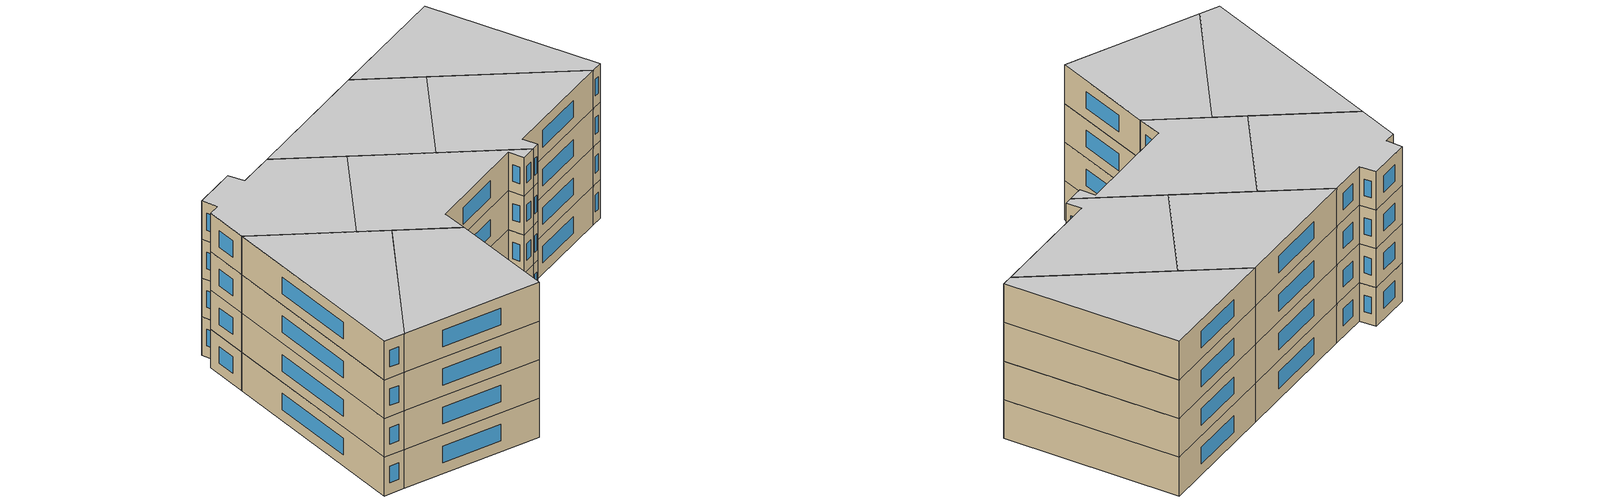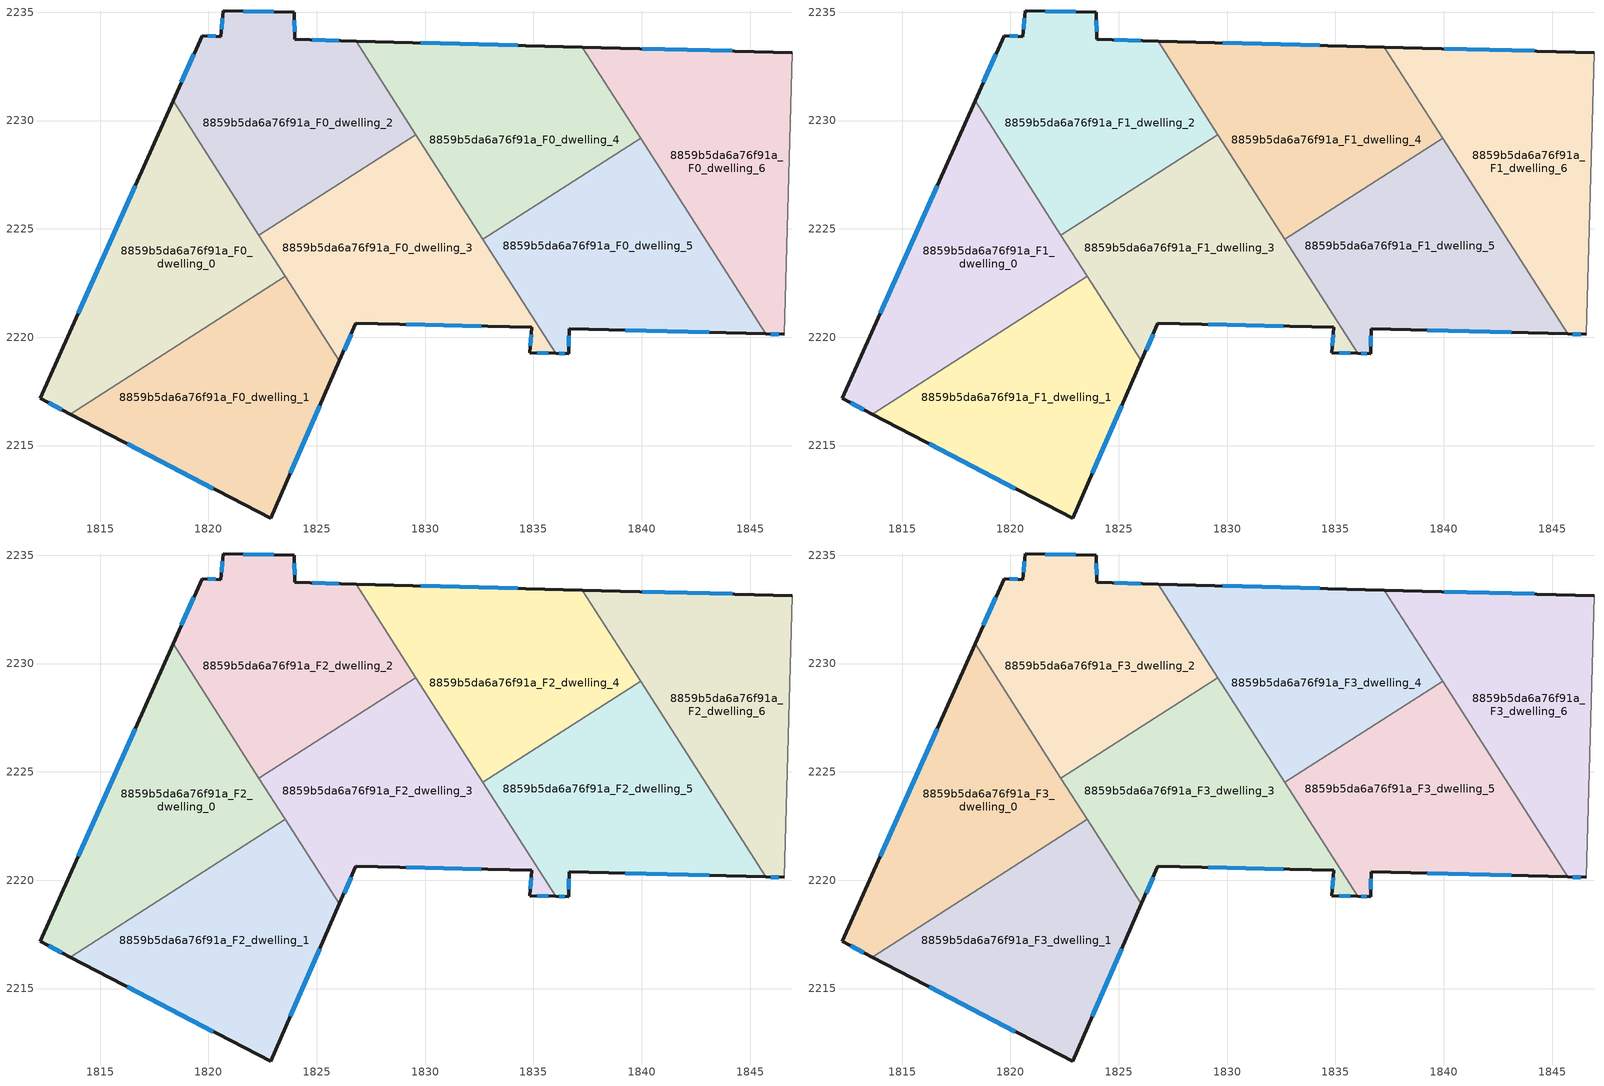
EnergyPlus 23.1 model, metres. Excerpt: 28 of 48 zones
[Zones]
8859b5da6a76f91a_F0_dwelling_0
 floor ground (EU_floor_Construction): 1818.37,2230.92 1823.55,2222.8 1813.62,2216.46 1812.23,2217.18 z0
 wall outside (EU_wall_Construction): 1818.37,2230.92 1812.23,2217.18 1813.62,2216.46 z0:3
 wall to 8859b5da6a76f91a_F0_dwelling_1 (EU_wall_Construction): 1813.62,2216.46 1823.55,2222.8 z0:3
 wall to 8859b5da6a76f91a_F0_dwelling_2 (EU_wall_Construction): 1822.33,2224.72 1818.37,2230.92 z0:3
 wall to 8859b5da6a76f91a_F0_dwelling_3 (EU_wall_Construction): 1823.55,2222.81 1822.33,2224.72 z0:3
 window (EU_Window_Construction): 1812.63,2216.97 1813.22,2216.66 / 1816.62,2226.99 1813.98,2221.1 z0.86:2.14
8859b5da6a76f91a_F0_dwelling_1
 floor ground (EU_floor_Construction): 1823.55,2222.8 1826.05,2218.9 1822.88,2211.64 1813.62,2216.46 z0
 wall outside (EU_wall_Construction): 1813.62,2216.46 1822.88,2211.64 1826.05,2218.9 z0:3
 wall to 8859b5da6a76f91a_F0_dwelling_3 (EU_wall_Construction): 1826.05,2218.9 1823.55,2222.8 z0:3
 window (EU_Window_Construction): 1816.27,2215.08 1820.23,2213.02 / 1823.78,2213.72 1825.14,2216.83 z0.86:2.14
8859b5da6a76f91a_F0_dwelling_2
 floor ground (EU_floor_Construction): 1826.82,2233.67 1829.58,2229.35 1822.33,2224.72 1818.37,2230.92 1819.71,2233.92 1820.58,2233.87 1820.68,2235.07 1823.97,2234.99 1823.98,2233.75 z0
 wall outside (EU_wall_Construction): 1826.82,2233.67 1823.98,2233.75 1823.97,2234.99 1820.68,2235.07 1820.58,2233.87 1819.71,2233.92 1818.37,2230.92 z0:3
 wall to 8859b5da6a76f91a_F0_dwelling_3 (EU_wall_Construction): 1822.33,2224.72 1829.58,2229.35 z0:3
 wall to 8859b5da6a76f91a_F0_dwelling_4 (EU_wall_Construction): 1829.58,2229.35 1826.82,2233.67 z0:3
 window (EU_Window_Construction): 1820.33,2233.88 1819.96,2233.9 / 1820.65,2234.73 1820.61,2234.21 / 1823.03,2235.02 1821.62,2235.05 / 1823.98,2234.1 1823.97,2234.64 / 1826.01,2233.69 1824.79,2233.73 / 1819.33,2233.06 1818.75,2231.77 z0.86:2.14
8859b5da6a76f91a_F0_dwelling_3
 floor ground (EU_floor_Construction): 1829.58,2229.35 1836.03,2219.26 1834.84,2219.28 1834.92,2220.46 1826.81,2220.65 1826.05,2218.9 1822.33,2224.72 z0
 wall outside (EU_wall_Construction): 1826.05,2218.9 1826.81,2220.65 1834.92,2220.46 1834.84,2219.28 1836.03,2219.26 z0:3
 wall to 8859b5da6a76f91a_F0_dwelling_5 (EU_wall_Construction): 1836.03,2219.26 1832.66,2224.53 z0:3
 wall to 8859b5da6a76f91a_F0_dwelling_4 (EU_wall_Construction): 1832.66,2224.53 1829.58,2229.35 z0:3
 window (EU_Window_Construction): 1826.27,2219.4 1826.59,2220.15 / 1835.18,2219.27 1835.69,2219.26 / 1834.9,2220.12 1834.86,2219.62 / 1829.13,2220.59 1832.6,2220.51 z0.86:2.14
8859b5da6a76f91a_F0_dwelling_4
 floor ground (EU_floor_Construction): 1837.26,2233.39 1839.95,2229.19 1832.66,2224.53 1826.82,2233.67 z0
 wall outside (EU_wall_Construction): 1837.26,2233.39 1826.82,2233.67 z0:3
 wall to 8859b5da6a76f91a_F0_dwelling_5 (EU_wall_Construction): 1832.66,2224.53 1839.95,2229.19 z0:3
 wall to 8859b5da6a76f91a_F0_dwelling_6 (EU_wall_Construction): 1839.95,2229.19 1837.26,2233.39 z0:3
 window (EU_Window_Construction): 1834.27,2233.47 1829.8,2233.59 z0.86:2.14
8859b5da6a76f91a_F0_dwelling_5
 floor ground (EU_floor_Construction): 1839.95,2229.19 1845.72,2220.15 1836.65,2220.4 1836.63,2219.24 1836.03,2219.26 1832.66,2224.53 z0
 wall outside (EU_wall_Construction): 1836.03,2219.26 1836.63,2219.24 1836.65,2220.4 1845.72,2220.15 z0:3
 wall to 8859b5da6a76f91a_F0_dwelling_6 (EU_wall_Construction): 1845.72,2220.15 1839.95,2229.19 z0:3
 window (EU_Window_Construction): 1836.64,2219.57 1836.64,2220.07 / 1836.2,2219.25 1836.46,2219.25 / 1839.24,2220.33 1843.13,2220.22 z0.86:2.14
8859b5da6a76f91a_F0_dwelling_6
 floor ground (EU_floor_Construction): 1846.94,2233.14 1846.57,2220.13 1845.72,2220.15 1837.26,2233.39 z0
 wall outside (EU_wall_Construction): 1846.94,2233.14 1837.26,2233.39 / 1845.72,2220.15 1846.57,2220.13 z0:3
 wall adiabatic (EU_wall_Construction): 1846.57,2220.13 1846.94,2233.14 z0:3
 window (EU_Window_Construction): 1844.17,2233.21 1840.02,2233.32 / 1845.96,2220.14 1846.33,2220.13 z0.86:2.14
8859b5da6a76f91a_F1_dwelling_0
 floor to 8859b5da6a76f91a_F0_dwelling_0 (EU_floor_Construction): 1818.37,2230.92 1823.55,2222.8 1813.62,2216.46 1812.23,2217.18 z3
 wall outside (EU_wall_Construction): 1818.37,2230.92 1812.23,2217.18 1813.62,2216.46 z3:6
 wall to 8859b5da6a76f91a_F1_dwelling_1 (EU_wall_Construction): 1813.62,2216.46 1823.55,2222.8 z3:6
 wall to 8859b5da6a76f91a_F1_dwelling_2 (EU_wall_Construction): 1822.33,2224.72 1818.37,2230.92 z3:6
 wall to 8859b5da6a76f91a_F1_dwelling_3 (EU_wall_Construction): 1823.55,2222.81 1822.33,2224.72 z3:6
 window (EU_Window_Construction): 1812.63,2216.97 1813.22,2216.66 / 1816.62,2226.99 1813.98,2221.1 z3.86:5.14
8859b5da6a76f91a_F1_dwelling_1
 floor to 8859b5da6a76f91a_F0_dwelling_1 (EU_floor_Construction): 1823.55,2222.8 1826.05,2218.9 1822.88,2211.64 1813.62,2216.46 z3
 wall outside (EU_wall_Construction): 1813.62,2216.46 1822.88,2211.64 1826.05,2218.9 z3:6
 wall to 8859b5da6a76f91a_F1_dwelling_3 (EU_wall_Construction): 1826.05,2218.9 1823.55,2222.8 z3:6
 window (EU_Window_Construction): 1816.27,2215.08 1820.23,2213.02 / 1823.78,2213.72 1825.14,2216.83 z3.86:5.14
8859b5da6a76f91a_F1_dwelling_2
 floor to 8859b5da6a76f91a_F0_dwelling_2 (EU_floor_Construction): 1826.82,2233.67 1829.58,2229.35 1822.33,2224.72 1818.37,2230.92 1819.71,2233.92 1820.58,2233.87 1820.68,2235.07 1823.97,2234.99 1823.98,2233.75 z3
 wall outside (EU_wall_Construction): 1826.82,2233.67 1823.98,2233.75 1823.97,2234.99 1820.68,2235.07 1820.58,2233.87 1819.71,2233.92 1818.37,2230.92 z3:6
 wall to 8859b5da6a76f91a_F1_dwelling_3 (EU_wall_Construction): 1822.33,2224.72 1829.58,2229.35 z3:6
 wall to 8859b5da6a76f91a_F1_dwelling_4 (EU_wall_Construction): 1829.58,2229.35 1826.82,2233.67 z3:6
 window (EU_Window_Construction): 1820.33,2233.88 1819.96,2233.9 / 1820.65,2234.73 1820.61,2234.21 / 1823.03,2235.02 1821.62,2235.05 / 1823.98,2234.1 1823.97,2234.64 / 1826.01,2233.69 1824.79,2233.73 / 1819.33,2233.06 1818.75,2231.77 z3.86:5.14
8859b5da6a76f91a_F1_dwelling_3
 floor to 8859b5da6a76f91a_F0_dwelling_3 (EU_floor_Construction): 1829.58,2229.35 1836.03,2219.26 1834.84,2219.28 1834.92,2220.46 1826.81,2220.65 1826.05,2218.9 1822.33,2224.72 z3
 wall outside (EU_wall_Construction): 1826.05,2218.9 1826.81,2220.65 1834.92,2220.46 1834.84,2219.28 1836.03,2219.26 z3:6
 wall to 8859b5da6a76f91a_F1_dwelling_5 (EU_wall_Construction): 1836.03,2219.26 1832.66,2224.53 z3:6
 wall to 8859b5da6a76f91a_F1_dwelling_4 (EU_wall_Construction): 1832.66,2224.53 1829.58,2229.35 z3:6
 window (EU_Window_Construction): 1826.27,2219.4 1826.59,2220.15 / 1835.18,2219.27 1835.69,2219.26 / 1834.9,2220.12 1834.86,2219.62 / 1829.13,2220.59 1832.6,2220.51 z3.86:5.14
8859b5da6a76f91a_F1_dwelling_4
 floor to 8859b5da6a76f91a_F0_dwelling_4 (EU_floor_Construction): 1837.26,2233.39 1839.95,2229.19 1832.66,2224.53 1826.82,2233.67 z3
 wall outside (EU_wall_Construction): 1837.26,2233.39 1826.82,2233.67 z3:6
 wall to 8859b5da6a76f91a_F1_dwelling_5 (EU_wall_Construction): 1832.66,2224.53 1839.95,2229.19 z3:6
 wall to 8859b5da6a76f91a_F1_dwelling_6 (EU_wall_Construction): 1839.95,2229.19 1837.26,2233.39 z3:6
 window (EU_Window_Construction): 1834.27,2233.47 1829.8,2233.59 z3.86:5.14
8859b5da6a76f91a_F1_dwelling_5
 floor to 8859b5da6a76f91a_F0_dwelling_5 (EU_floor_Construction): 1839.95,2229.19 1845.72,2220.15 1836.65,2220.4 1836.63,2219.24 1836.03,2219.26 1832.66,2224.53 z3
 wall outside (EU_wall_Construction): 1836.03,2219.26 1836.63,2219.24 1836.65,2220.4 1845.72,2220.15 z3:6
 wall to 8859b5da6a76f91a_F1_dwelling_6 (EU_wall_Construction): 1845.72,2220.15 1839.95,2229.19 z3:6
 window (EU_Window_Construction): 1836.64,2219.57 1836.64,2220.07 / 1836.2,2219.25 1836.46,2219.25 / 1839.24,2220.33 1843.13,2220.22 z3.86:5.14
8859b5da6a76f91a_F1_dwelling_6
 floor to 8859b5da6a76f91a_F0_dwelling_6 (EU_floor_Construction): 1846.94,2233.14 1846.57,2220.13 1845.72,2220.15 1837.26,2233.39 z3
 wall outside (EU_wall_Construction): 1846.94,2233.14 1837.26,2233.39 / 1845.72,2220.15 1846.57,2220.13 z3:6
 wall adiabatic (EU_wall_Construction): 1846.57,2220.13 1846.94,2233.14 z3:6
 window (EU_Window_Construction): 1844.17,2233.21 1840.02,2233.32 / 1845.96,2220.14 1846.33,2220.13 z3.86:5.14
8859b5da6a76f91a_F2_dwelling_0
 floor to 8859b5da6a76f91a_F1_dwelling_0 (EU_floor_Construction): 1818.37,2230.92 1823.55,2222.8 1813.62,2216.46 1812.23,2217.18 z6
 wall outside (EU_wall_Construction): 1818.37,2230.92 1812.23,2217.18 1813.62,2216.46 z6:9
 wall to 8859b5da6a76f91a_F2_dwelling_1 (EU_wall_Construction): 1813.62,2216.46 1823.55,2222.8 z6:9
 wall to 8859b5da6a76f91a_F2_dwelling_2 (EU_wall_Construction): 1822.33,2224.72 1818.37,2230.92 z6:9
 wall to 8859b5da6a76f91a_F2_dwelling_3 (EU_wall_Construction): 1823.55,2222.81 1822.33,2224.72 z6:9
 window (EU_Window_Construction): 1812.63,2216.97 1813.22,2216.66 / 1816.62,2226.99 1813.98,2221.1 z6.86:8.14
8859b5da6a76f91a_F2_dwelling_1
 floor to 8859b5da6a76f91a_F1_dwelling_1 (EU_floor_Construction): 1823.55,2222.8 1826.05,2218.9 1822.88,2211.64 1813.62,2216.46 z6
 wall outside (EU_wall_Construction): 1813.62,2216.46 1822.88,2211.64 1826.05,2218.9 z6:9
 wall to 8859b5da6a76f91a_F2_dwelling_3 (EU_wall_Construction): 1826.05,2218.9 1823.55,2222.8 z6:9
 window (EU_Window_Construction): 1816.27,2215.08 1820.23,2213.02 / 1823.78,2213.72 1825.14,2216.83 z6.86:8.14
8859b5da6a76f91a_F2_dwelling_2
 floor to 8859b5da6a76f91a_F1_dwelling_2 (EU_floor_Construction): 1826.82,2233.67 1829.58,2229.35 1822.33,2224.72 1818.37,2230.92 1819.71,2233.92 1820.58,2233.87 1820.68,2235.07 1823.97,2234.99 1823.98,2233.75 z6
 wall outside (EU_wall_Construction): 1826.82,2233.67 1823.98,2233.75 1823.97,2234.99 1820.68,2235.07 1820.58,2233.87 1819.71,2233.92 1818.37,2230.92 z6:9
 wall to 8859b5da6a76f91a_F2_dwelling_3 (EU_wall_Construction): 1822.33,2224.72 1829.58,2229.35 z6:9
 wall to 8859b5da6a76f91a_F2_dwelling_4 (EU_wall_Construction): 1829.58,2229.35 1826.82,2233.67 z6:9
 window (EU_Window_Construction): 1820.33,2233.88 1819.96,2233.9 / 1820.65,2234.73 1820.61,2234.21 / 1823.03,2235.02 1821.62,2235.05 / 1823.98,2234.1 1823.97,2234.64 / 1826.01,2233.69 1824.79,2233.73 / 1819.33,2233.06 1818.75,2231.77 z6.86:8.14
8859b5da6a76f91a_F2_dwelling_3
 floor to 8859b5da6a76f91a_F1_dwelling_3 (EU_floor_Construction): 1829.58,2229.35 1836.03,2219.26 1834.84,2219.28 1834.92,2220.46 1826.81,2220.65 1826.05,2218.9 1822.33,2224.72 z6
 wall outside (EU_wall_Construction): 1826.05,2218.9 1826.81,2220.65 1834.92,2220.46 1834.84,2219.28 1836.03,2219.26 z6:9
 wall to 8859b5da6a76f91a_F2_dwelling_5 (EU_wall_Construction): 1836.03,2219.26 1832.66,2224.53 z6:9
 wall to 8859b5da6a76f91a_F2_dwelling_4 (EU_wall_Construction): 1832.66,2224.53 1829.58,2229.35 z6:9
 window (EU_Window_Construction): 1826.27,2219.4 1826.59,2220.15 / 1835.18,2219.27 1835.69,2219.26 / 1834.9,2220.12 1834.86,2219.62 / 1829.13,2220.59 1832.6,2220.51 z6.86:8.14
8859b5da6a76f91a_F2_dwelling_4
 floor to 8859b5da6a76f91a_F1_dwelling_4 (EU_floor_Construction): 1837.26,2233.39 1839.95,2229.19 1832.66,2224.53 1826.82,2233.67 z6
 wall outside (EU_wall_Construction): 1837.26,2233.39 1826.82,2233.67 z6:9
 wall to 8859b5da6a76f91a_F2_dwelling_5 (EU_wall_Construction): 1832.66,2224.53 1839.95,2229.19 z6:9
 wall to 8859b5da6a76f91a_F2_dwelling_6 (EU_wall_Construction): 1839.95,2229.19 1837.26,2233.39 z6:9
 window (EU_Window_Construction): 1834.27,2233.47 1829.8,2233.59 z6.86:8.14
8859b5da6a76f91a_F2_dwelling_5
 floor to 8859b5da6a76f91a_F1_dwelling_5 (EU_floor_Construction): 1839.95,2229.19 1845.72,2220.15 1836.65,2220.4 1836.63,2219.24 1836.03,2219.26 1832.66,2224.53 z6
 wall outside (EU_wall_Construction): 1836.03,2219.26 1836.63,2219.24 1836.65,2220.4 1845.72,2220.15 z6:9
 wall to 8859b5da6a76f91a_F2_dwelling_6 (EU_wall_Construction): 1845.72,2220.15 1839.95,2229.19 z6:9
 window (EU_Window_Construction): 1836.64,2219.57 1836.64,2220.07 / 1836.2,2219.25 1836.46,2219.25 / 1839.24,2220.33 1843.13,2220.22 z6.86:8.14
8859b5da6a76f91a_F2_dwelling_6
 floor to 8859b5da6a76f91a_F1_dwelling_6 (EU_floor_Construction): 1846.94,2233.14 1846.57,2220.13 1845.72,2220.15 1837.26,2233.39 z6
 wall outside (EU_wall_Construction): 1846.94,2233.14 1837.26,2233.39 / 1845.72,2220.15 1846.57,2220.13 z6:9
 wall adiabatic (EU_wall_Construction): 1846.57,2220.13 1846.94,2233.14 z6:9
 window (EU_Window_Construction): 1844.17,2233.21 1840.02,2233.32 / 1845.96,2220.14 1846.33,2220.13 z6.86:8.14
8859b5da6a76f91a_F3_dwelling_0
 floor to 8859b5da6a76f91a_F2_dwelling_0 (EU_floor_Construction): 1818.37,2230.92 1823.55,2222.8 1813.62,2216.46 1812.23,2217.18 z9
 wall outside (EU_wall_Construction): 1818.37,2230.92 1812.23,2217.18 1813.62,2216.46 z9:12
 wall to 8859b5da6a76f91a_F3_dwelling_1 (EU_wall_Construction): 1813.62,2216.46 1823.55,2222.8 z9:12
 wall to 8859b5da6a76f91a_F3_dwelling_2 (EU_wall_Construction): 1822.33,2224.72 1818.37,2230.92 z9:12
 wall to 8859b5da6a76f91a_F3_dwelling_3 (EU_wall_Construction): 1823.55,2222.81 1822.33,2224.72 z9:12
 window (EU_Window_Construction): 1812.63,2216.97 1813.22,2216.66 / 1816.62,2226.99 1813.98,2221.1 z9.86:11.14
 ceiling to 8859b5da6a76f91a_F4_dwelling_0 (EU_floor_Construction): 1823.55,2222.8 1818.37,2230.92 1812.23,2217.18 1813.62,2216.46 z12
8859b5da6a76f91a_F3_dwelling_1
 floor to 8859b5da6a76f91a_F2_dwelling_1 (EU_floor_Construction): 1823.55,2222.8 1826.05,2218.9 1822.88,2211.64 1813.62,2216.46 z9
 wall outside (EU_wall_Construction): 1813.62,2216.46 1822.88,2211.64 1826.05,2218.9 z9:12
 wall to 8859b5da6a76f91a_F3_dwelling_3 (EU_wall_Construction): 1826.05,2218.9 1823.55,2222.8 z9:12
 window (EU_Window_Construction): 1816.27,2215.08 1820.23,2213.02 / 1823.78,2213.72 1825.14,2216.83 z9.86:11.14
 ceiling to 8859b5da6a76f91a_F4_dwelling_1 (EU_floor_Construction): 1822.88,2211.64 1826.05,2218.9 1823.55,2222.8 1813.62,2216.46 z12
8859b5da6a76f91a_F3_dwelling_2
 floor to 8859b5da6a76f91a_F2_dwelling_2 (EU_floor_Construction): 1826.82,2233.67 1829.58,2229.35 1822.33,2224.72 1818.37,2230.92 1819.71,2233.92 1820.58,2233.87 1820.68,2235.07 1823.97,2234.99 1823.98,2233.75 z9
 wall outside (EU_wall_Construction): 1826.82,2233.67 1823.98,2233.75 1823.97,2234.99 1820.68,2235.07 1820.58,2233.87 1819.71,2233.92 1818.37,2230.92 z9:12
 wall to 8859b5da6a76f91a_F3_dwelling_3 (EU_wall_Construction): 1822.33,2224.72 1829.58,2229.35 z9:12
 wall to 8859b5da6a76f91a_F3_dwelling_4 (EU_wall_Construction): 1829.58,2229.35 1826.82,2233.67 z9:12
 window (EU_Window_Construction): 1820.33,2233.88 1819.96,2233.9 / 1820.65,2234.73 1820.61,2234.21 / 1823.03,2235.02 1821.62,2235.05 / 1823.98,2234.1 1823.97,2234.64 / 1826.01,2233.69 1824.79,2233.73 / 1819.33,2233.06 1818.75,2231.77 z9.86:11.14
 ceiling to 8859b5da6a76f91a_F4_dwelling_2 (EU_floor_Construction): 1829.58,2229.35 1826.82,2233.67 1823.98,2233.75 1823.97,2234.99 1820.68,2235.07 1820.58,2233.87 1819.71,2233.92 1818.37,2230.92 1822.33,2224.72 z12
8859b5da6a76f91a_F3_dwelling_3
 floor to 8859b5da6a76f91a_F2_dwelling_3 (EU_floor_Construction): 1829.58,2229.35 1836.03,2219.26 1834.84,2219.28 1834.92,2220.46 1826.81,2220.65 1826.05,2218.9 1822.33,2224.72 z9
 wall outside (EU_wall_Construction): 1826.05,2218.9 1826.81,2220.65 1834.92,2220.46 1834.84,2219.28 1836.03,2219.26 z9:12
 wall to 8859b5da6a76f91a_F3_dwelling_5 (EU_wall_Construction): 1836.03,2219.26 1832.66,2224.53 z9:12
 wall to 8859b5da6a76f91a_F3_dwelling_4 (EU_wall_Construction): 1832.66,2224.53 1829.58,2229.35 z9:12
 window (EU_Window_Construction): 1826.27,2219.4 1826.59,2220.15 / 1835.18,2219.27 1835.69,2219.26 / 1834.9,2220.12 1834.86,2219.62 / 1829.13,2220.59 1832.6,2220.51 z9.86:11.14
 ceiling to 8859b5da6a76f91a_F4_dwelling_3 (EU_floor_Construction): 1836.03,2219.26 1829.58,2229.35 1822.33,2224.72 1826.05,2218.9 1826.81,2220.65 1834.92,2220.46 1834.84,2219.28 z12
8859b5da6a76f91a_F3_dwelling_4
 floor to 8859b5da6a76f91a_F2_dwelling_4 (EU_floor_Construction): 1837.26,2233.39 1839.95,2229.19 1832.66,2224.53 1826.82,2233.67 z9
 wall outside (EU_wall_Construction): 1837.26,2233.39 1826.82,2233.67 z9:12
 wall to 8859b5da6a76f91a_F3_dwelling_5 (EU_wall_Construction): 1832.66,2224.53 1839.95,2229.19 z9:12
 wall to 8859b5da6a76f91a_F3_dwelling_6 (EU_wall_Construction): 1839.95,2229.19 1837.26,2233.39 z9:12
 window (EU_Window_Construction): 1834.27,2233.47 1829.8,2233.59 z9.86:11.14
 ceiling to 8859b5da6a76f91a_F4_dwelling_4 (EU_floor_Construction): 1839.95,2229.19 1837.26,2233.39 1826.82,2233.67 1832.66,2224.53 z12
8859b5da6a76f91a_F3_dwelling_5
 floor to 8859b5da6a76f91a_F2_dwelling_5 (EU_floor_Construction): 1839.95,2229.19 1845.72,2220.15 1836.65,2220.4 1836.63,2219.24 1836.03,2219.26 1832.66,2224.53 z9
 wall outside (EU_wall_Construction): 1836.03,2219.26 1836.63,2219.24 1836.65,2220.4 1845.72,2220.15 z9:12
 wall to 8859b5da6a76f91a_F3_dwelling_6 (EU_wall_Construction): 1845.72,2220.15 1839.95,2229.19 z9:12
 window (EU_Window_Construction): 1836.64,2219.57 1836.64,2220.07 / 1836.2,2219.25 1836.46,2219.25 / 1839.24,2220.33 1843.13,2220.22 z9.86:11.14
 ceiling to 8859b5da6a76f91a_F4_dwelling_5 (EU_floor_Construction): 1845.72,2220.15 1839.95,2229.19 1832.66,2224.53 1836.03,2219.26 1836.63,2219.24 1836.65,2220.4 z12
8859b5da6a76f91a_F3_dwelling_6
 floor to 8859b5da6a76f91a_F2_dwelling_6 (EU_floor_Construction): 1846.94,2233.14 1846.57,2220.13 1845.72,2220.15 1837.26,2233.39 z9
 wall outside (EU_wall_Construction): 1846.94,2233.14 1837.26,2233.39 / 1845.72,2220.15 1846.57,2220.13 z9:12
 wall adiabatic (EU_wall_Construction): 1846.57,2220.13 1846.94,2233.14 z9:12
 window (EU_Window_Construction): 1844.17,2233.21 1840.02,2233.32 / 1845.96,2220.14 1846.33,2220.13 z9.86:11.14
 ceiling to 8859b5da6a76f91a_F4_dwelling_6 (EU_floor_Construction): 1846.57,2220.13 1846.94,2233.14 1837.26,2233.39 1845.72,2220.15 z12
[Building]
EU S2 Campaign: North Axis=0; Terrain=City; Solar Distribution=FullExterior
[Site:Location]
Helsinki-Vantaa.AP: Latitude=60.317; Longitude=24.963; Time Zone=2; Elevation=54.6
[SizingPeriod:WeatherFileDays]
AnnualSizingPeriod: Begin Month=1; Begin Day of Month=1; End Month=12; End Day of Month=31; Day of Week for Start Day=Monday; Use Weather File Daylight Saving Period=No; Use Weather File Rain and Snow Indicators=No
[MATERIAL]
EU_InternalMass_Material: Roughness=MediumRough; Thickness=0.1; Conductivity=1; Density=1800; Specific Heat=900; Thermal Absorptance=0.9; Solar Absorptance=0.7; Visible Absorptance=0.7
[MATERIAL:NOMASS] Roughness=MediumRough; Thermal Absorptance=0.9; Solar Absorptance=0.7; Visible Absorptance=0.7
Name | Thermal Resistance
EU_wall_NoMass | 1.10183
EU_floor_NoMass | 1.70606
[WINDOWMATERIAL:SIMPLEGLAZINGSYSTEM]
EU_Window_SimpleGlazing: UFactor=3.11035; Solar Heat Gain Coefficient=0.8; Visible Transmittance=0.8
[CONSTRUCTION]
EU_wall_Construction: EU_wall_NoMass
EU_floor_Construction: EU_floor_NoMass
EU_Window_Construction: EU_Window_SimpleGlazing
EU_InternalMass_Construction: EU_InternalMass_Material
[ZONE] Type=1; Multiplier=1; Ceiling Height=autocalculate; Floor Area=autocalculate; Part of Total Floor Area=Yes
Name | Volume
8859b5da6a76f91a_F0_dwelling_0; 8859b5da6a76f91a_F1_dwelling_0; 8859b5da6a76f91a_F2_dwelling_0; 8859b5da6a76f91a_F3_dwelling_0 | 205.552
8859b5da6a76f91a_F0_dwelling_1; 8859b5da6a76f91a_F1_dwelling_1; 8859b5da6a76f91a_F2_dwelling_1; 8859b5da6a76f91a_F3_dwelling_1 | 205.559
8859b5da6a76f91a_F0_dwelling_2; 8859b5da6a76f91a_F1_dwelling_2; 8859b5da6a76f91a_F2_dwelling_2; 8859b5da6a76f91a_F3_dwelling_2 | 205.568
8859b5da6a76f91a_F0_dwelling_3; 8859b5da6a76f91a_F1_dwelling_3; 8859b5da6a76f91a_F2_dwelling_3; 8859b5da6a76f91a_F3_dwelling_3 | 205.57
8859b5da6a76f91a_F0_dwelling_4; 8859b5da6a76f91a_F1_dwelling_4; 8859b5da6a76f91a_F2_dwelling_4; 8859b5da6a76f91a_F3_dwelling_4 | 205.542
8859b5da6a76f91a_F0_dwelling_5; 8859b5da6a76f91a_F1_dwelling_5; 8859b5da6a76f91a_F2_dwelling_5; 8859b5da6a76f91a_F3_dwelling_5 | 205.554
8859b5da6a76f91a_F0_dwelling_6; 8859b5da6a76f91a_F1_dwelling_6; 8859b5da6a76f91a_F2_dwelling_6; 8859b5da6a76f91a_F3_dwelling_6 | 205.575
[INTERNALMASS] Construction=EU_InternalMass_Construction
Name | Zone or ZoneList | Surface Area
8859b5da6a76f91a_F0_dwelling_0_EU_InternalMass | 8859b5da6a76f91a_F0_dwelling_0 | 68.5187
8859b5da6a76f91a_F0_dwelling_1_EU_InternalMass | 8859b5da6a76f91a_F0_dwelling_1 | 68.5184
8859b5da6a76f91a_F0_dwelling_2_EU_InternalMass | 8859b5da6a76f91a_F0_dwelling_2 | 68.5226
8859b5da6a76f91a_F0_dwelling_3_EU_InternalMass | 8859b5da6a76f91a_F0_dwelling_3 | 68.5211
8859b5da6a76f91a_F0_dwelling_4_EU_InternalMass | 8859b5da6a76f91a_F0_dwelling_4 | 68.5161
8859b5da6a76f91a_F0_dwelling_5_EU_InternalMass | 8859b5da6a76f91a_F0_dwelling_5 | 68.5155
8859b5da6a76f91a_F0_dwelling_6_EU_InternalMass | 8859b5da6a76f91a_F0_dwelling_6 | 68.5253
8859b5da6a76f91a_F1_dwelling_0_EU_InternalMass | 8859b5da6a76f91a_F1_dwelling_0 | 68.5187
8859b5da6a76f91a_F1_dwelling_1_EU_InternalMass | 8859b5da6a76f91a_F1_dwelling_1 | 68.5184
8859b5da6a76f91a_F1_dwelling_2_EU_InternalMass | 8859b5da6a76f91a_F1_dwelling_2 | 68.5226
8859b5da6a76f91a_F1_dwelling_3_EU_InternalMass | 8859b5da6a76f91a_F1_dwelling_3 | 68.5211
8859b5da6a76f91a_F1_dwelling_4_EU_InternalMass | 8859b5da6a76f91a_F1_dwelling_4 | 68.5161
8859b5da6a76f91a_F1_dwelling_5_EU_InternalMass | 8859b5da6a76f91a_F1_dwelling_5 | 68.5155
8859b5da6a76f91a_F1_dwelling_6_EU_InternalMass | 8859b5da6a76f91a_F1_dwelling_6 | 68.5253
8859b5da6a76f91a_F2_dwelling_0_EU_InternalMass | 8859b5da6a76f91a_F2_dwelling_0 | 68.5187
8859b5da6a76f91a_F2_dwelling_1_EU_InternalMass | 8859b5da6a76f91a_F2_dwelling_1 | 68.5184
8859b5da6a76f91a_F2_dwelling_2_EU_InternalMass | 8859b5da6a76f91a_F2_dwelling_2 | 68.5226
8859b5da6a76f91a_F2_dwelling_3_EU_InternalMass | 8859b5da6a76f91a_F2_dwelling_3 | 68.5211
8859b5da6a76f91a_F2_dwelling_4_EU_InternalMass | 8859b5da6a76f91a_F2_dwelling_4 | 68.5161
8859b5da6a76f91a_F2_dwelling_5_EU_InternalMass | 8859b5da6a76f91a_F2_dwelling_5 | 68.5155
8859b5da6a76f91a_F2_dwelling_6_EU_InternalMass | 8859b5da6a76f91a_F2_dwelling_6 | 68.5253
8859b5da6a76f91a_F3_dwelling_0_EU_InternalMass | 8859b5da6a76f91a_F3_dwelling_0 | 68.5187
8859b5da6a76f91a_F3_dwelling_1_EU_InternalMass | 8859b5da6a76f91a_F3_dwelling_1 | 68.5184
8859b5da6a76f91a_F3_dwelling_2_EU_InternalMass | 8859b5da6a76f91a_F3_dwelling_2 | 68.5226
8859b5da6a76f91a_F3_dwelling_3_EU_InternalMass | 8859b5da6a76f91a_F3_dwelling_3 | 68.5211
8859b5da6a76f91a_F3_dwelling_4_EU_InternalMass | 8859b5da6a76f91a_F3_dwelling_4 | 68.5161
8859b5da6a76f91a_F3_dwelling_5_EU_InternalMass | 8859b5da6a76f91a_F3_dwelling_5 | 68.5155
8859b5da6a76f91a_F3_dwelling_6_EU_InternalMass | 8859b5da6a76f91a_F3_dwelling_6 | 68.5253
[OTHEREQUIPMENT] Fuel Type=Electricity; Design Level Calculation Method=Watts/Area; Power per Zone Floor Area=1; Fraction Latent=0; Fraction Radiant=0; Fraction Lost=0; Carbon Dioxide Generation Rate=0; EndUse Subcategory=EU_Step8_InternalGains
Name | Zone or ZoneList or Space or SpaceList | Schedule
EU_Step8_InternalGain_8859b5da6a76f91a_F0_dwelling_0_f000 | 8859b5da6a76f91a_F0_dwelling_0 | EU_Step8_GainSchedule_8859b5da6a76f91a_F0_dwelling_0_f000
EU_Step8_InternalGain_8859b5da6a76f91a_F0_dwelling_1_f000 | 8859b5da6a76f91a_F0_dwelling_1 | EU_Step8_GainSchedule_8859b5da6a76f91a_F0_dwelling_1_f000
EU_Step8_InternalGain_8859b5da6a76f91a_F0_dwelling_2_f000 | 8859b5da6a76f91a_F0_dwelling_2 | EU_Step8_GainSchedule_8859b5da6a76f91a_F0_dwelling_2_f000
EU_Step8_InternalGain_8859b5da6a76f91a_F0_dwelling_3_f000 | 8859b5da6a76f91a_F0_dwelling_3 | EU_Step8_GainSchedule_8859b5da6a76f91a_F0_dwelling_3_f000
EU_Step8_InternalGain_8859b5da6a76f91a_F0_dwelling_4_f000 | 8859b5da6a76f91a_F0_dwelling_4 | EU_Step8_GainSchedule_8859b5da6a76f91a_F0_dwelling_4_f000
EU_Step8_InternalGain_8859b5da6a76f91a_F0_dwelling_5_f000 | 8859b5da6a76f91a_F0_dwelling_5 | EU_Step8_GainSchedule_8859b5da6a76f91a_F0_dwelling_5_f000
EU_Step8_InternalGain_8859b5da6a76f91a_F0_dwelling_6_f000 | 8859b5da6a76f91a_F0_dwelling_6 | EU_Step8_GainSchedule_8859b5da6a76f91a_F0_dwelling_6_f000
EU_Step8_InternalGain_8859b5da6a76f91a_F1_dwelling_0_f000 | 8859b5da6a76f91a_F1_dwelling_0 | EU_Step8_GainSchedule_8859b5da6a76f91a_F1_dwelling_0_f000
EU_Step8_InternalGain_8859b5da6a76f91a_F1_dwelling_1_f000 | 8859b5da6a76f91a_F1_dwelling_1 | EU_Step8_GainSchedule_8859b5da6a76f91a_F1_dwelling_1_f000
EU_Step8_InternalGain_8859b5da6a76f91a_F1_dwelling_2_f000 | 8859b5da6a76f91a_F1_dwelling_2 | EU_Step8_GainSchedule_8859b5da6a76f91a_F1_dwelling_2_f000
EU_Step8_InternalGain_8859b5da6a76f91a_F1_dwelling_3_f000 | 8859b5da6a76f91a_F1_dwelling_3 | EU_Step8_GainSchedule_8859b5da6a76f91a_F1_dwelling_3_f000
EU_Step8_InternalGain_8859b5da6a76f91a_F1_dwelling_4_f000 | 8859b5da6a76f91a_F1_dwelling_4 | EU_Step8_GainSchedule_8859b5da6a76f91a_F1_dwelling_4_f000
EU_Step8_InternalGain_8859b5da6a76f91a_F1_dwelling_5_f000 | 8859b5da6a76f91a_F1_dwelling_5 | EU_Step8_GainSchedule_8859b5da6a76f91a_F1_dwelling_5_f000
EU_Step8_InternalGain_8859b5da6a76f91a_F1_dwelling_6_f000 | 8859b5da6a76f91a_F1_dwelling_6 | EU_Step8_GainSchedule_8859b5da6a76f91a_F1_dwelling_6_f000
EU_Step8_InternalGain_8859b5da6a76f91a_F2_dwelling_0_f000 | 8859b5da6a76f91a_F2_dwelling_0 | EU_Step8_GainSchedule_8859b5da6a76f91a_F2_dwelling_0_f000
EU_Step8_InternalGain_8859b5da6a76f91a_F2_dwelling_1_f000 | 8859b5da6a76f91a_F2_dwelling_1 | EU_Step8_GainSchedule_8859b5da6a76f91a_F2_dwelling_1_f000
EU_Step8_InternalGain_8859b5da6a76f91a_F2_dwelling_2_f000 | 8859b5da6a76f91a_F2_dwelling_2 | EU_Step8_GainSchedule_8859b5da6a76f91a_F2_dwelling_2_f000
EU_Step8_InternalGain_8859b5da6a76f91a_F2_dwelling_3_f000 | 8859b5da6a76f91a_F2_dwelling_3 | EU_Step8_GainSchedule_8859b5da6a76f91a_F2_dwelling_3_f000
EU_Step8_InternalGain_8859b5da6a76f91a_F2_dwelling_4_f000 | 8859b5da6a76f91a_F2_dwelling_4 | EU_Step8_GainSchedule_8859b5da6a76f91a_F2_dwelling_4_f000
EU_Step8_InternalGain_8859b5da6a76f91a_F2_dwelling_5_f000 | 8859b5da6a76f91a_F2_dwelling_5 | EU_Step8_GainSchedule_8859b5da6a76f91a_F2_dwelling_5_f000
EU_Step8_InternalGain_8859b5da6a76f91a_F2_dwelling_6_f000 | 8859b5da6a76f91a_F2_dwelling_6 | EU_Step8_GainSchedule_8859b5da6a76f91a_F2_dwelling_6_f000
EU_Step8_InternalGain_8859b5da6a76f91a_F3_dwelling_0_f000 | 8859b5da6a76f91a_F3_dwelling_0 | EU_Step8_GainSchedule_8859b5da6a76f91a_F3_dwelling_0_f000
EU_Step8_InternalGain_8859b5da6a76f91a_F3_dwelling_1_f000 | 8859b5da6a76f91a_F3_dwelling_1 | EU_Step8_GainSchedule_8859b5da6a76f91a_F3_dwelling_1_f000
EU_Step8_InternalGain_8859b5da6a76f91a_F3_dwelling_2_f000 | 8859b5da6a76f91a_F3_dwelling_2 | EU_Step8_GainSchedule_8859b5da6a76f91a_F3_dwelling_2_f000
EU_Step8_InternalGain_8859b5da6a76f91a_F3_dwelling_3_f000 | 8859b5da6a76f91a_F3_dwelling_3 | EU_Step8_GainSchedule_8859b5da6a76f91a_F3_dwelling_3_f000
EU_Step8_InternalGain_8859b5da6a76f91a_F3_dwelling_4_f000 | 8859b5da6a76f91a_F3_dwelling_4 | EU_Step8_GainSchedule_8859b5da6a76f91a_F3_dwelling_4_f000
EU_Step8_InternalGain_8859b5da6a76f91a_F3_dwelling_5_f000 | 8859b5da6a76f91a_F3_dwelling_5 | EU_Step8_GainSchedule_8859b5da6a76f91a_F3_dwelling_5_f000
EU_Step8_InternalGain_8859b5da6a76f91a_F3_dwelling_6_f000 | 8859b5da6a76f91a_F3_dwelling_6 | EU_Step8_GainSchedule_8859b5da6a76f91a_F3_dwelling_6_f000
[ZONEVENTILATION:DESIGNFLOWRATE] Schedule=EU_AlwaysOn; Design Flow Rate Calculation Method=AirChanges/Hour; Air Changes per Hour=0.756316; Ventilation Type=Natural; Fan Pressure Rise=0; Fan Total Efficiency=1; Constant Term Coefficient=1; Temperature Term Coefficient=0; Velocity Term Coefficient=0; Velocity Squared Term Coefficient=0; Minimum Indoor Temperature=-100; Maximum Indoor Temperature=100; Delta Temperature=-100; Minimum Outdoor Temperature=-100; Maximum Outdoor Temperature=100; Maximum Wind Speed=40
Name | Zone or ZoneList or Space or SpaceList
EU_ConstantAir_8859b5da6a76f91a_F0_dwelling_0 | 8859b5da6a76f91a_F0_dwelling_0
EU_ConstantAir_8859b5da6a76f91a_F0_dwelling_1 | 8859b5da6a76f91a_F0_dwelling_1
EU_ConstantAir_8859b5da6a76f91a_F0_dwelling_2 | 8859b5da6a76f91a_F0_dwelling_2
EU_ConstantAir_8859b5da6a76f91a_F0_dwelling_3 | 8859b5da6a76f91a_F0_dwelling_3
EU_ConstantAir_8859b5da6a76f91a_F0_dwelling_4 | 8859b5da6a76f91a_F0_dwelling_4
EU_ConstantAir_8859b5da6a76f91a_F0_dwelling_5 | 8859b5da6a76f91a_F0_dwelling_5
EU_ConstantAir_8859b5da6a76f91a_F0_dwelling_6 | 8859b5da6a76f91a_F0_dwelling_6
EU_ConstantAir_8859b5da6a76f91a_F1_dwelling_0 | 8859b5da6a76f91a_F1_dwelling_0
EU_ConstantAir_8859b5da6a76f91a_F1_dwelling_1 | 8859b5da6a76f91a_F1_dwelling_1
EU_ConstantAir_8859b5da6a76f91a_F1_dwelling_2 | 8859b5da6a76f91a_F1_dwelling_2
EU_ConstantAir_8859b5da6a76f91a_F1_dwelling_3 | 8859b5da6a76f91a_F1_dwelling_3
EU_ConstantAir_8859b5da6a76f91a_F1_dwelling_4 | 8859b5da6a76f91a_F1_dwelling_4
EU_ConstantAir_8859b5da6a76f91a_F1_dwelling_5 | 8859b5da6a76f91a_F1_dwelling_5
EU_ConstantAir_8859b5da6a76f91a_F1_dwelling_6 | 8859b5da6a76f91a_F1_dwelling_6
EU_ConstantAir_8859b5da6a76f91a_F2_dwelling_0 | 8859b5da6a76f91a_F2_dwelling_0
EU_ConstantAir_8859b5da6a76f91a_F2_dwelling_1 | 8859b5da6a76f91a_F2_dwelling_1
EU_ConstantAir_8859b5da6a76f91a_F2_dwelling_2 | 8859b5da6a76f91a_F2_dwelling_2
EU_ConstantAir_8859b5da6a76f91a_F2_dwelling_3 | 8859b5da6a76f91a_F2_dwelling_3
EU_ConstantAir_8859b5da6a76f91a_F2_dwelling_4 | 8859b5da6a76f91a_F2_dwelling_4
EU_ConstantAir_8859b5da6a76f91a_F2_dwelling_5 | 8859b5da6a76f91a_F2_dwelling_5
EU_ConstantAir_8859b5da6a76f91a_F2_dwelling_6 | 8859b5da6a76f91a_F2_dwelling_6
EU_ConstantAir_8859b5da6a76f91a_F3_dwelling_0 | 8859b5da6a76f91a_F3_dwelling_0
EU_ConstantAir_8859b5da6a76f91a_F3_dwelling_1 | 8859b5da6a76f91a_F3_dwelling_1
EU_ConstantAir_8859b5da6a76f91a_F3_dwelling_2 | 8859b5da6a76f91a_F3_dwelling_2
EU_ConstantAir_8859b5da6a76f91a_F3_dwelling_3 | 8859b5da6a76f91a_F3_dwelling_3
EU_ConstantAir_8859b5da6a76f91a_F3_dwelling_4 | 8859b5da6a76f91a_F3_dwelling_4
EU_ConstantAir_8859b5da6a76f91a_F3_dwelling_5 | 8859b5da6a76f91a_F3_dwelling_5
EU_ConstantAir_8859b5da6a76f91a_F3_dwelling_6 | 8859b5da6a76f91a_F3_dwelling_6
[HVACTEMPLATE:THERMOSTAT] Constant Heating Setpoint=20; Constant Cooling Setpoint=50
EU_HeatOnly_8859b5da6a76f91a_F0_dwelling_0; EU_HeatOnly_8859b5da6a76f91a_F0_dwelling_1; EU_HeatOnly_8859b5da6a76f91a_F0_dwelling_2; EU_HeatOnly_8859b5da6a76f91a_F0_dwelling_3; EU_HeatOnly_8859b5da6a76f91a_F0_dwelling_4; EU_HeatOnly_8859b5da6a76f91a_F0_dwelling_5; EU_HeatOnly_8859b5da6a76f91a_F0_dwelling_6; EU_HeatOnly_8859b5da6a76f91a_F1_dwelling_0; EU_HeatOnly_8859b5da6a76f91a_F1_dwelling_1; EU_HeatOnly_8859b5da6a76f91a_F1_dwelling_2; EU_HeatOnly_8859b5da6a76f91a_F1_dwelling_3; EU_HeatOnly_8859b5da6a76f91a_F1_dwelling_4; EU_HeatOnly_8859b5da6a76f91a_F1_dwelling_5; EU_HeatOnly_8859b5da6a76f91a_F1_dwelling_6; EU_HeatOnly_8859b5da6a76f91a_F2_dwelling_0; EU_HeatOnly_8859b5da6a76f91a_F2_dwelling_1; EU_HeatOnly_8859b5da6a76f91a_F2_dwelling_2; EU_HeatOnly_8859b5da6a76f91a_F2_dwelling_3; EU_HeatOnly_8859b5da6a76f91a_F2_dwelling_4; EU_HeatOnly_8859b5da6a76f91a_F2_dwelling_5; EU_HeatOnly_8859b5da6a76f91a_F2_dwelling_6; EU_HeatOnly_8859b5da6a76f91a_F3_dwelling_0; EU_HeatOnly_8859b5da6a76f91a_F3_dwelling_1; EU_HeatOnly_8859b5da6a76f91a_F3_dwelling_2; EU_HeatOnly_8859b5da6a76f91a_F3_dwelling_3; EU_HeatOnly_8859b5da6a76f91a_F3_dwelling_4; EU_HeatOnly_8859b5da6a76f91a_F3_dwelling_5; EU_HeatOnly_8859b5da6a76f91a_F3_dwelling_6; EU_HeatOnly_8859b5da6a76f91a_F4_dwelling_0; EU_HeatOnly_8859b5da6a76f91a_F4_dwelling_1; EU_HeatOnly_8859b5da6a76f91a_F4_dwelling_2; EU_HeatOnly_8859b5da6a76f91a_F4_dwelling_3; EU_HeatOnly_8859b5da6a76f91a_F4_dwelling_4; EU_HeatOnly_8859b5da6a76f91a_F4_dwelling_5; EU_HeatOnly_8859b5da6a76f91a_F4_dwelling_6; EU_HeatOnly_8859b5da6a76f91a_F5_dwelling_0; EU_HeatOnly_8859b5da6a76f91a_F5_dwelling_1; EU_HeatOnly_8859b5da6a76f91a_F5_dwelling_2; EU_HeatOnly_8859b5da6a76f91a_F5_dwelling_3; EU_HeatOnly_8859b5da6a76f91a_F5_dwelling_4; EU_HeatOnly_8859b5da6a76f91a_F5_dwelling_5; EU_HeatOnly_8859b5da6a76f91a_F5_dwelling_6
[HVACTEMPLATE:ZONE:IDEALLOADSAIRSYSTEM] System Availability Schedule=EU_AlwaysOn; Maximum Heating Supply Air Temperature=50; Minimum Cooling Supply Air Temperature=13; Maximum Heating Supply Air Humidity Ratio=0.0156; Minimum Cooling Supply Air Humidity Ratio=0.0077; Heating Limit=NoLimit; Cooling Limit=NoLimit; Heating Availability Schedule=EU_AlwaysOn; Cooling Availability Schedule=EU_CoolingOff; Dehumidification Control Type=ConstantSensibleHeatRatio; Cooling Sensible Heat Ratio=0.7; Dehumidification Setpoint=60; Humidification Control Type=None; Humidification Setpoint=30; Outdoor Air Method=None; Outdoor Air Flow Rate per Person=0.00944; Outdoor Air Flow Rate per Zone Floor Area=0; Outdoor Air Flow Rate per Zone=0; Demand Controlled Ventilation Type=None; Outdoor Air Economizer Type=NoEconomizer; Heat Recovery Type=None; Sensible Heat Recovery Effectiveness=0.7; Latent Heat Recovery Effectiveness=0.65
Name | Template Thermostat
8859b5da6a76f91a_F0_dwelling_0 | EU_HeatOnly_8859b5da6a76f91a_F0_dwelling_0
8859b5da6a76f91a_F0_dwelling_1 | EU_HeatOnly_8859b5da6a76f91a_F0_dwelling_1
8859b5da6a76f91a_F0_dwelling_2 | EU_HeatOnly_8859b5da6a76f91a_F0_dwelling_2
8859b5da6a76f91a_F0_dwelling_3 | EU_HeatOnly_8859b5da6a76f91a_F0_dwelling_3
8859b5da6a76f91a_F0_dwelling_4 | EU_HeatOnly_8859b5da6a76f91a_F0_dwelling_4
8859b5da6a76f91a_F0_dwelling_5 | EU_HeatOnly_8859b5da6a76f91a_F0_dwelling_5
8859b5da6a76f91a_F0_dwelling_6 | EU_HeatOnly_8859b5da6a76f91a_F0_dwelling_6
8859b5da6a76f91a_F1_dwelling_0 | EU_HeatOnly_8859b5da6a76f91a_F1_dwelling_0
8859b5da6a76f91a_F1_dwelling_1 | EU_HeatOnly_8859b5da6a76f91a_F1_dwelling_1
8859b5da6a76f91a_F1_dwelling_2 | EU_HeatOnly_8859b5da6a76f91a_F1_dwelling_2
8859b5da6a76f91a_F1_dwelling_3 | EU_HeatOnly_8859b5da6a76f91a_F1_dwelling_3
8859b5da6a76f91a_F1_dwelling_4 | EU_HeatOnly_8859b5da6a76f91a_F1_dwelling_4
8859b5da6a76f91a_F1_dwelling_5 | EU_HeatOnly_8859b5da6a76f91a_F1_dwelling_5
8859b5da6a76f91a_F1_dwelling_6 | EU_HeatOnly_8859b5da6a76f91a_F1_dwelling_6
8859b5da6a76f91a_F2_dwelling_0 | EU_HeatOnly_8859b5da6a76f91a_F2_dwelling_0
8859b5da6a76f91a_F2_dwelling_1 | EU_HeatOnly_8859b5da6a76f91a_F2_dwelling_1
8859b5da6a76f91a_F2_dwelling_2 | EU_HeatOnly_8859b5da6a76f91a_F2_dwelling_2
8859b5da6a76f91a_F2_dwelling_3 | EU_HeatOnly_8859b5da6a76f91a_F2_dwelling_3
8859b5da6a76f91a_F2_dwelling_4 | EU_HeatOnly_8859b5da6a76f91a_F2_dwelling_4
8859b5da6a76f91a_F2_dwelling_5 | EU_HeatOnly_8859b5da6a76f91a_F2_dwelling_5
8859b5da6a76f91a_F2_dwelling_6 | EU_HeatOnly_8859b5da6a76f91a_F2_dwelling_6
8859b5da6a76f91a_F3_dwelling_0 | EU_HeatOnly_8859b5da6a76f91a_F3_dwelling_0
8859b5da6a76f91a_F3_dwelling_1 | EU_HeatOnly_8859b5da6a76f91a_F3_dwelling_1
8859b5da6a76f91a_F3_dwelling_2 | EU_HeatOnly_8859b5da6a76f91a_F3_dwelling_2
8859b5da6a76f91a_F3_dwelling_3 | EU_HeatOnly_8859b5da6a76f91a_F3_dwelling_3
8859b5da6a76f91a_F3_dwelling_4 | EU_HeatOnly_8859b5da6a76f91a_F3_dwelling_4
8859b5da6a76f91a_F3_dwelling_5 | EU_HeatOnly_8859b5da6a76f91a_F3_dwelling_5
8859b5da6a76f91a_F3_dwelling_6 | EU_HeatOnly_8859b5da6a76f91a_F3_dwelling_6
[SIZING:ZONE] Zone Cooling Design Supply Air Temperature Input Method=SupplyAirTemperature; Zone Cooling Design Supply Air Temperature=13; Zone Heating Design Supply Air Temperature Input Method=SupplyAirTemperature; Zone Heating Design Supply Air Temperature=50; Zone Cooling Design Supply Air Humidity Ratio=0.008; Zone Heating Design Supply Air Humidity Ratio=0.008; Cooling Design Air Flow Method=DesignDay; Cooling Design Air Flow Rate=0; Cooling Minimum Air Flow per Zone Floor Area=0.000762; Cooling Minimum Air Flow=0; Cooling Minimum Air Flow Fraction=0.2; Heating Design Air Flow Method=DesignDay; Heating Design Air Flow Rate=0; Heating Maximum Air Flow per Zone Floor Area=0.002032; Heating Maximum Air Flow=0.141576; Heating Maximum Air Flow Fraction=0.3; Account for Dedicated Outdoor Air System=No; Dedicated Outdoor Air System Control Strategy=NeutralSupplyAir; Dedicated Outdoor Air Low Setpoint Temperature for Design=autosize; Dedicated Outdoor Air High Setpoint Temperature for Design=autosize; Zone Load Sizing Method=Sensible Load Only No Latent Load; Zone Latent Cooling Design Supply Air Humidity Ratio Input Method=HumidityRatioDifference; Zone Cooling Design Supply Air Humidity Ratio Difference=0.005; Zone Latent Heating Design Supply Air Humidity Ratio Input Method=HumidityRatioDifference; Zone Humidification Design Supply Air Humidity Ratio Difference=0.005
8859b5da6a76f91a_F0_dwelling_0; 8859b5da6a76f91a_F0_dwelling_1; 8859b5da6a76f91a_F0_dwelling_2; 8859b5da6a76f91a_F0_dwelling_3; 8859b5da6a76f91a_F0_dwelling_4; 8859b5da6a76f91a_F0_dwelling_5; 8859b5da6a76f91a_F0_dwelling_6; 8859b5da6a76f91a_F1_dwelling_0; 8859b5da6a76f91a_F1_dwelling_1; 8859b5da6a76f91a_F1_dwelling_2; 8859b5da6a76f91a_F1_dwelling_3; 8859b5da6a76f91a_F1_dwelling_4; 8859b5da6a76f91a_F1_dwelling_5; 8859b5da6a76f91a_F1_dwelling_6; 8859b5da6a76f91a_F2_dwelling_0; 8859b5da6a76f91a_F2_dwelling_1; 8859b5da6a76f91a_F2_dwelling_2; 8859b5da6a76f91a_F2_dwelling_3; 8859b5da6a76f91a_F2_dwelling_4; 8859b5da6a76f91a_F2_dwelling_5; 8859b5da6a76f91a_F2_dwelling_6; 8859b5da6a76f91a_F3_dwelling_0; 8859b5da6a76f91a_F3_dwelling_1; 8859b5da6a76f91a_F3_dwelling_2; 8859b5da6a76f91a_F3_dwelling_3; 8859b5da6a76f91a_F3_dwelling_4; 8859b5da6a76f91a_F3_dwelling_5; 8859b5da6a76f91a_F3_dwelling_6
[SCHEDULE:CONSTANT]
Name | Hourly Value
EU_AlwaysOn | 1
EU_CoolingOff | 0
[SCHEDULE:FILE] Column Number=1; Rows to Skip at Top=0; Number of Hours of Data=8760; Column Separator=Comma; Interpolate to Timestep=No; Minutes per Item=60; Adjust Schedule for Daylight Savings=Yes
Name | File
EU_Step8_GainSchedule_8859b5da6a76f91a_F0_dwelling_0_f000 | ../../schedules/8859b5da6a76f91a/8859b5da6a76f91a_F0_dwelling_0_f000_gain.csv
EU_Step8_GainSchedule_8859b5da6a76f91a_F0_dwelling_1_f000 | ../../schedules/8859b5da6a76f91a/8859b5da6a76f91a_F0_dwelling_1_f000_gain.csv
EU_Step8_GainSchedule_8859b5da6a76f91a_F0_dwelling_2_f000 | ../../schedules/8859b5da6a76f91a/8859b5da6a76f91a_F0_dwelling_2_f000_gain.csv
EU_Step8_GainSchedule_8859b5da6a76f91a_F0_dwelling_3_f000 | ../../schedules/8859b5da6a76f91a/8859b5da6a76f91a_F0_dwelling_3_f000_gain.csv
EU_Step8_GainSchedule_8859b5da6a76f91a_F0_dwelling_4_f000 | ../../schedules/8859b5da6a76f91a/8859b5da6a76f91a_F0_dwelling_4_f000_gain.csv
EU_Step8_GainSchedule_8859b5da6a76f91a_F0_dwelling_5_f000 | ../../schedules/8859b5da6a76f91a/8859b5da6a76f91a_F0_dwelling_5_f000_gain.csv
EU_Step8_GainSchedule_8859b5da6a76f91a_F0_dwelling_6_f000 | ../../schedules/8859b5da6a76f91a/8859b5da6a76f91a_F0_dwelling_6_f000_gain.csv
EU_Step8_GainSchedule_8859b5da6a76f91a_F1_dwelling_0_f000 | ../../schedules/8859b5da6a76f91a/8859b5da6a76f91a_F1_dwelling_0_f000_gain.csv
EU_Step8_GainSchedule_8859b5da6a76f91a_F1_dwelling_1_f000 | ../../schedules/8859b5da6a76f91a/8859b5da6a76f91a_F1_dwelling_1_f000_gain.csv
EU_Step8_GainSchedule_8859b5da6a76f91a_F1_dwelling_2_f000 | ../../schedules/8859b5da6a76f91a/8859b5da6a76f91a_F1_dwelling_2_f000_gain.csv
EU_Step8_GainSchedule_8859b5da6a76f91a_F1_dwelling_3_f000 | ../../schedules/8859b5da6a76f91a/8859b5da6a76f91a_F1_dwelling_3_f000_gain.csv
EU_Step8_GainSchedule_8859b5da6a76f91a_F1_dwelling_4_f000 | ../../schedules/8859b5da6a76f91a/8859b5da6a76f91a_F1_dwelling_4_f000_gain.csv
EU_Step8_GainSchedule_8859b5da6a76f91a_F1_dwelling_5_f000 | ../../schedules/8859b5da6a76f91a/8859b5da6a76f91a_F1_dwelling_5_f000_gain.csv
EU_Step8_GainSchedule_8859b5da6a76f91a_F1_dwelling_6_f000 | ../../schedules/8859b5da6a76f91a/8859b5da6a76f91a_F1_dwelling_6_f000_gain.csv
EU_Step8_GainSchedule_8859b5da6a76f91a_F2_dwelling_0_f000 | ../../schedules/8859b5da6a76f91a/8859b5da6a76f91a_F2_dwelling_0_f000_gain.csv
EU_Step8_GainSchedule_8859b5da6a76f91a_F2_dwelling_1_f000 | ../../schedules/8859b5da6a76f91a/8859b5da6a76f91a_F2_dwelling_1_f000_gain.csv
EU_Step8_GainSchedule_8859b5da6a76f91a_F2_dwelling_2_f000 | ../../schedules/8859b5da6a76f91a/8859b5da6a76f91a_F2_dwelling_2_f000_gain.csv
EU_Step8_GainSchedule_8859b5da6a76f91a_F2_dwelling_3_f000 | ../../schedules/8859b5da6a76f91a/8859b5da6a76f91a_F2_dwelling_3_f000_gain.csv
EU_Step8_GainSchedule_8859b5da6a76f91a_F2_dwelling_4_f000 | ../../schedules/8859b5da6a76f91a/8859b5da6a76f91a_F2_dwelling_4_f000_gain.csv
EU_Step8_GainSchedule_8859b5da6a76f91a_F2_dwelling_5_f000 | ../../schedules/8859b5da6a76f91a/8859b5da6a76f91a_F2_dwelling_5_f000_gain.csv
EU_Step8_GainSchedule_8859b5da6a76f91a_F2_dwelling_6_f000 | ../../schedules/8859b5da6a76f91a/8859b5da6a76f91a_F2_dwelling_6_f000_gain.csv
EU_Step8_GainSchedule_8859b5da6a76f91a_F3_dwelling_0_f000 | ../../schedules/8859b5da6a76f91a/8859b5da6a76f91a_F3_dwelling_0_f000_gain.csv
EU_Step8_GainSchedule_8859b5da6a76f91a_F3_dwelling_1_f000 | ../../schedules/8859b5da6a76f91a/8859b5da6a76f91a_F3_dwelling_1_f000_gain.csv
EU_Step8_GainSchedule_8859b5da6a76f91a_F3_dwelling_2_f000 | ../../schedules/8859b5da6a76f91a/8859b5da6a76f91a_F3_dwelling_2_f000_gain.csv
EU_Step8_GainSchedule_8859b5da6a76f91a_F3_dwelling_3_f000 | ../../schedules/8859b5da6a76f91a/8859b5da6a76f91a_F3_dwelling_3_f000_gain.csv
EU_Step8_GainSchedule_8859b5da6a76f91a_F3_dwelling_4_f000 | ../../schedules/8859b5da6a76f91a/8859b5da6a76f91a_F3_dwelling_4_f000_gain.csv
EU_Step8_GainSchedule_8859b5da6a76f91a_F3_dwelling_5_f000 | ../../schedules/8859b5da6a76f91a/8859b5da6a76f91a_F3_dwelling_5_f000_gain.csv
EU_Step8_GainSchedule_8859b5da6a76f91a_F3_dwelling_6_f000 | ../../schedules/8859b5da6a76f91a/8859b5da6a76f91a_F3_dwelling_6_f000_gain.csv
